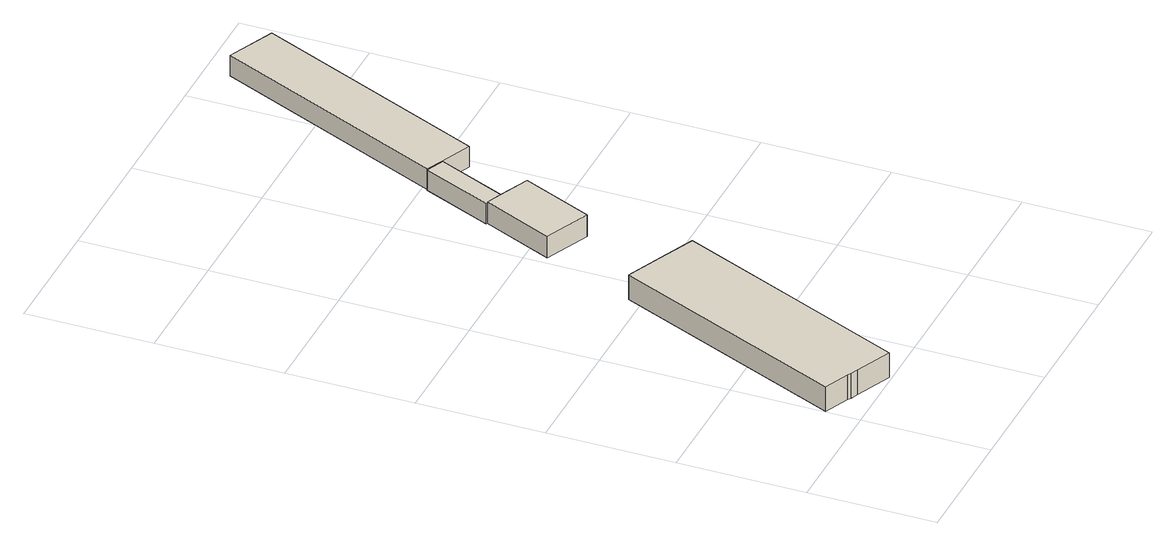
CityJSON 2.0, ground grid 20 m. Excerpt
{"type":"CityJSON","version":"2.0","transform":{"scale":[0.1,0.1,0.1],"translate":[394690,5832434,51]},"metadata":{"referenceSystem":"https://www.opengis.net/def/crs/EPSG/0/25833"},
"CityObjects":{
"building1":{"type":"Building","attributes":{"Gemeindeschluessel":"11000003","BezugspunktDach":"2200","function":"31001_2000","measuredHeight":4.94,"storeysAboveGround":1},"address":[{"country":"Germany","locality":"Berlin","thoroughfareNumber":"29 (53)","thoroughfareName":"Schönerlinder Straße"}],"geometry":[{"type":"Solid","lod":"1","boundaries":[[[[0,1,2,3,4,5,6,7]],[[8,9,10,11,12,13,14,15]],[[8,15,7,6]],[[9,8,6,5]],[[10,9,5,4]],[[11,10,4,3]],[[12,11,3,2]],[[13,12,2,1]],[[14,13,1,0]],[[15,14,0,7]]]]}]},
"building2":{"type":"Building","attributes":{"Gemeindeschluessel":"11000003","BezugspunktDach":"2200","function":"31001_2143","measuredHeight":3.65,"storeysAboveGround":1},"address":[{"country":"Germany","locality":"Berlin","thoroughfareNumber":"29 (51)","thoroughfareName":"Schönerlinder Straße"}],"geometry":[{"type":"Solid","lod":"1","boundaries":[[[[16,17,18,19,20]],[[21,22,23,24,25]],[[21,25,20,19]],[[22,21,19,18]],[[23,22,18,17]],[[24,23,17,16]],[[25,24,16,20]]]]}]},
"building3":{"type":"Building","attributes":{"Gemeindeschluessel":"11000003","BezugspunktDach":"2200","function":"31001_2000","measuredHeight":3.48,"storeysAboveGround":1},"address":[{"country":"Germany","locality":"Berlin","thoroughfareNumber":"29 (50)","thoroughfareName":"Schönerlinder Straße"}],"geometry":[{"type":"Solid","lod":"1","boundaries":[[[[26,27,28,29,30]],[[31,32,22,21,33]],[[31,33,30,29]],[[32,31,29,28]],[[22,32,28,27]],[[21,22,27,26]],[[33,21,26,30]]]]}]},
"building4":{"type":"Building","attributes":{"Gemeindeschluessel":"11000003","BezugspunktDach":"2200","function":"31001_2143","measuredHeight":3.48,"storeysAboveGround":1},"address":[{"country":"Germany","locality":"Berlin","thoroughfareNumber":"29 (49)","thoroughfareName":"Schönerlinder Straße"}],"geometry":[{"type":"Solid","lod":"1","boundaries":[[[[34,35,36,37,38]],[[39,40,41,42,43]],[[39,43,38,37]],[[40,39,37,36]],[[41,40,36,35]],[[42,41,35,34]],[[43,42,34,38]]]]}]}
},
"vertices":[
[42,37,47],[47,34,47],[59,29,47],[117,4,47],[275,371,47],[218,396,47],[160,421,47],[2,54,47],[160,421,5],[218,396,5],[275,371,5],[117,4,5],[59,29,5],[47,34,5],[42,37,5],[2,54,5],
[279,534,47],[328,646,47],[282,666,47],[256,677,47],[207,565,47],[256,677,10],[282,666,10],[328,646,10],[279,534,10],[207,565,10],
[256,677,45],[282,666,45],[330,776,45],[302,788,45],[254,678,45],[302,788,10],[330,776,10],[254,678,10],
[330,776,46],[378,755,46],[539,1124,46],[464,1157,46],[302,788,46],[464,1157,11],[539,1124,11],[378,755,11],[330,776,11],[302,788,11]
]}
